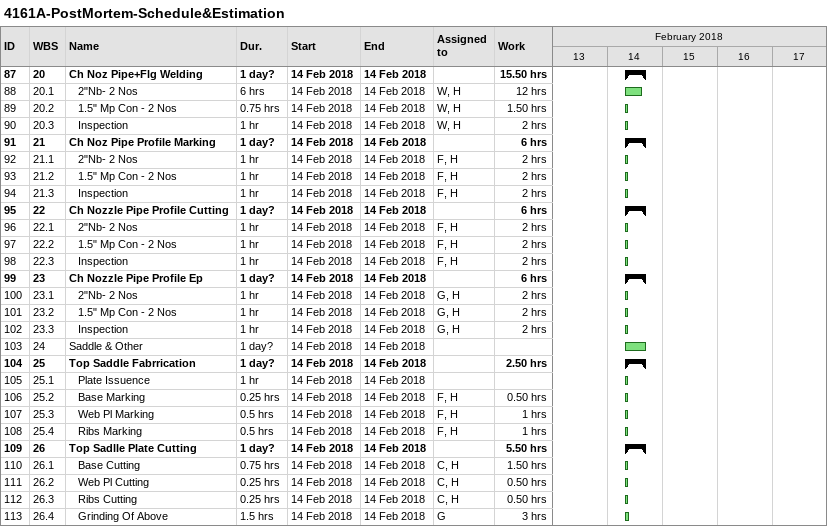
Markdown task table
4161A-PostMortem-Schedule&Estimation

| ID | WBS | Task | Duration | Start | Finish | Resources | Work (h) |
|---|---|---|---|---|---|---|---|
| 87 | 20 | **Ch Noz Pipe+Flg Welding** | 1d? | 2018-02-14 | 2018-02-14 |  | 15.50 |
| 88 | 20.1 | 2"Nb- 2 Nos | 6h | 2018-02-14 | 2018-02-14 | W, H | 12 |
| 89 | 20.2 | 1.5" Mp Con - 2 Nos | 0.75h | 2018-02-14 | 2018-02-14 | W, H | 1.50 |
| 90 | 20.3 | Inspection | 1h | 2018-02-14 | 2018-02-14 | W, H | 2 |
| 91 | 21 | **Ch Noz Pipe Profile Marking** | 1d? | 2018-02-14 | 2018-02-14 |  | 6 |
| 92 | 21.1 | 2"Nb- 2 Nos | 1h | 2018-02-14 | 2018-02-14 | F, H | 2 |
| 93 | 21.2 | 1.5" Mp Con - 2 Nos | 1h | 2018-02-14 | 2018-02-14 | F, H | 2 |
| 94 | 21.3 | Inspection | 1h | 2018-02-14 | 2018-02-14 | F, H | 2 |
| 95 | 22 | **Ch Nozzle Pipe Profile Cutting** | 1d? | 2018-02-14 | 2018-02-14 |  | 6 |
| 96 | 22.1 | 2"Nb- 2 Nos | 1h | 2018-02-14 | 2018-02-14 | F, H | 2 |
| 97 | 22.2 | 1.5" Mp Con - 2 Nos | 1h | 2018-02-14 | 2018-02-14 | F, H | 2 |
| 98 | 22.3 | Inspection | 1h | 2018-02-14 | 2018-02-14 | F, H | 2 |
| 99 | 23 | **Ch Nozzle Pipe Profile Ep** | 1d? | 2018-02-14 | 2018-02-14 |  | 6 |
| 100 | 23.1 | 2"Nb- 2 Nos | 1h | 2018-02-14 | 2018-02-14 | G, H | 2 |
| 101 | 23.2 | 1.5" Mp Con - 2 Nos | 1h | 2018-02-14 | 2018-02-14 | G, H | 2 |
| 102 | 23.3 | Inspection | 1h | 2018-02-14 | 2018-02-14 | G, H | 2 |
| 103 | 24 | Saddle & Other | 1d? | 2018-02-14 | 2018-02-14 |  |  |
| 104 | 25 | **Top Saddle Fabrrication** | 1d? | 2018-02-14 | 2018-02-14 |  | 2.50 |
| 105 | 25.1 | Plate Issuence | 1h | 2018-02-14 | 2018-02-14 |  |  |
| 106 | 25.2 | Base Marking | 0.25h | 2018-02-14 | 2018-02-14 | F, H | 0.50 |
| 107 | 25.3 | Web Pl Marking | 0.5h | 2018-02-14 | 2018-02-14 | F, H | 1 |
| 108 | 25.4 | Ribs Marking | 0.5h | 2018-02-14 | 2018-02-14 | F, H | 1 |
| 109 | 26 | **Top Sadlle Plate Cutting** | 1d? | 2018-02-14 | 2018-02-14 |  | 5.50 |
| 110 | 26.1 | Base Cutting | 0.75h | 2018-02-14 | 2018-02-14 | C, H | 1.50 |
| 111 | 26.2 | Web Pl Cutting | 0.25h | 2018-02-14 | 2018-02-14 | C, H | 0.50 |
| 112 | 26.3 | Ribs Cutting | 0.25h | 2018-02-14 | 2018-02-14 | C, H | 0.50 |
| 113 | 26.4 | Grinding Of Above | 1.5h | 2018-02-14 | 2018-02-14 | G | 3 |
